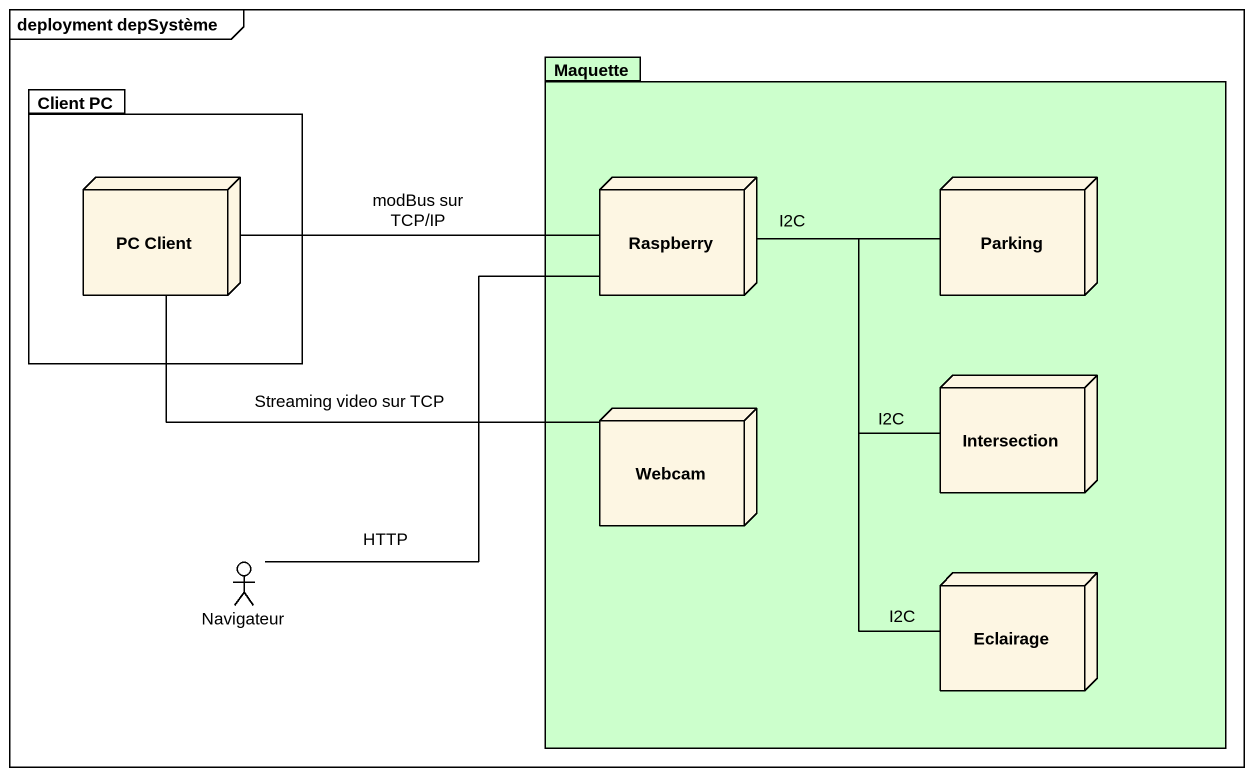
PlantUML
@startuml
mainframe deployment depSystème
package Maquette #CCFFCC {
  node Raspberry
  node Parking
  node Webcam
  node Intersection
  node Eclairage
}
package "Client PC" as Client_PC {
  node "PC Client" as PC_Client
}
actor Navigateur
PC_Client -right- Raspberry : modBus sur TCP/IP
Raspberry -right- Parking : I2C
Webcam -left- PC_Client : Streaming video sur TCP
Intersection -left- Raspberry : I2C
Navigateur -up- Raspberry : HTTP
Eclairage -up- Raspberry : I2C
@enduml
